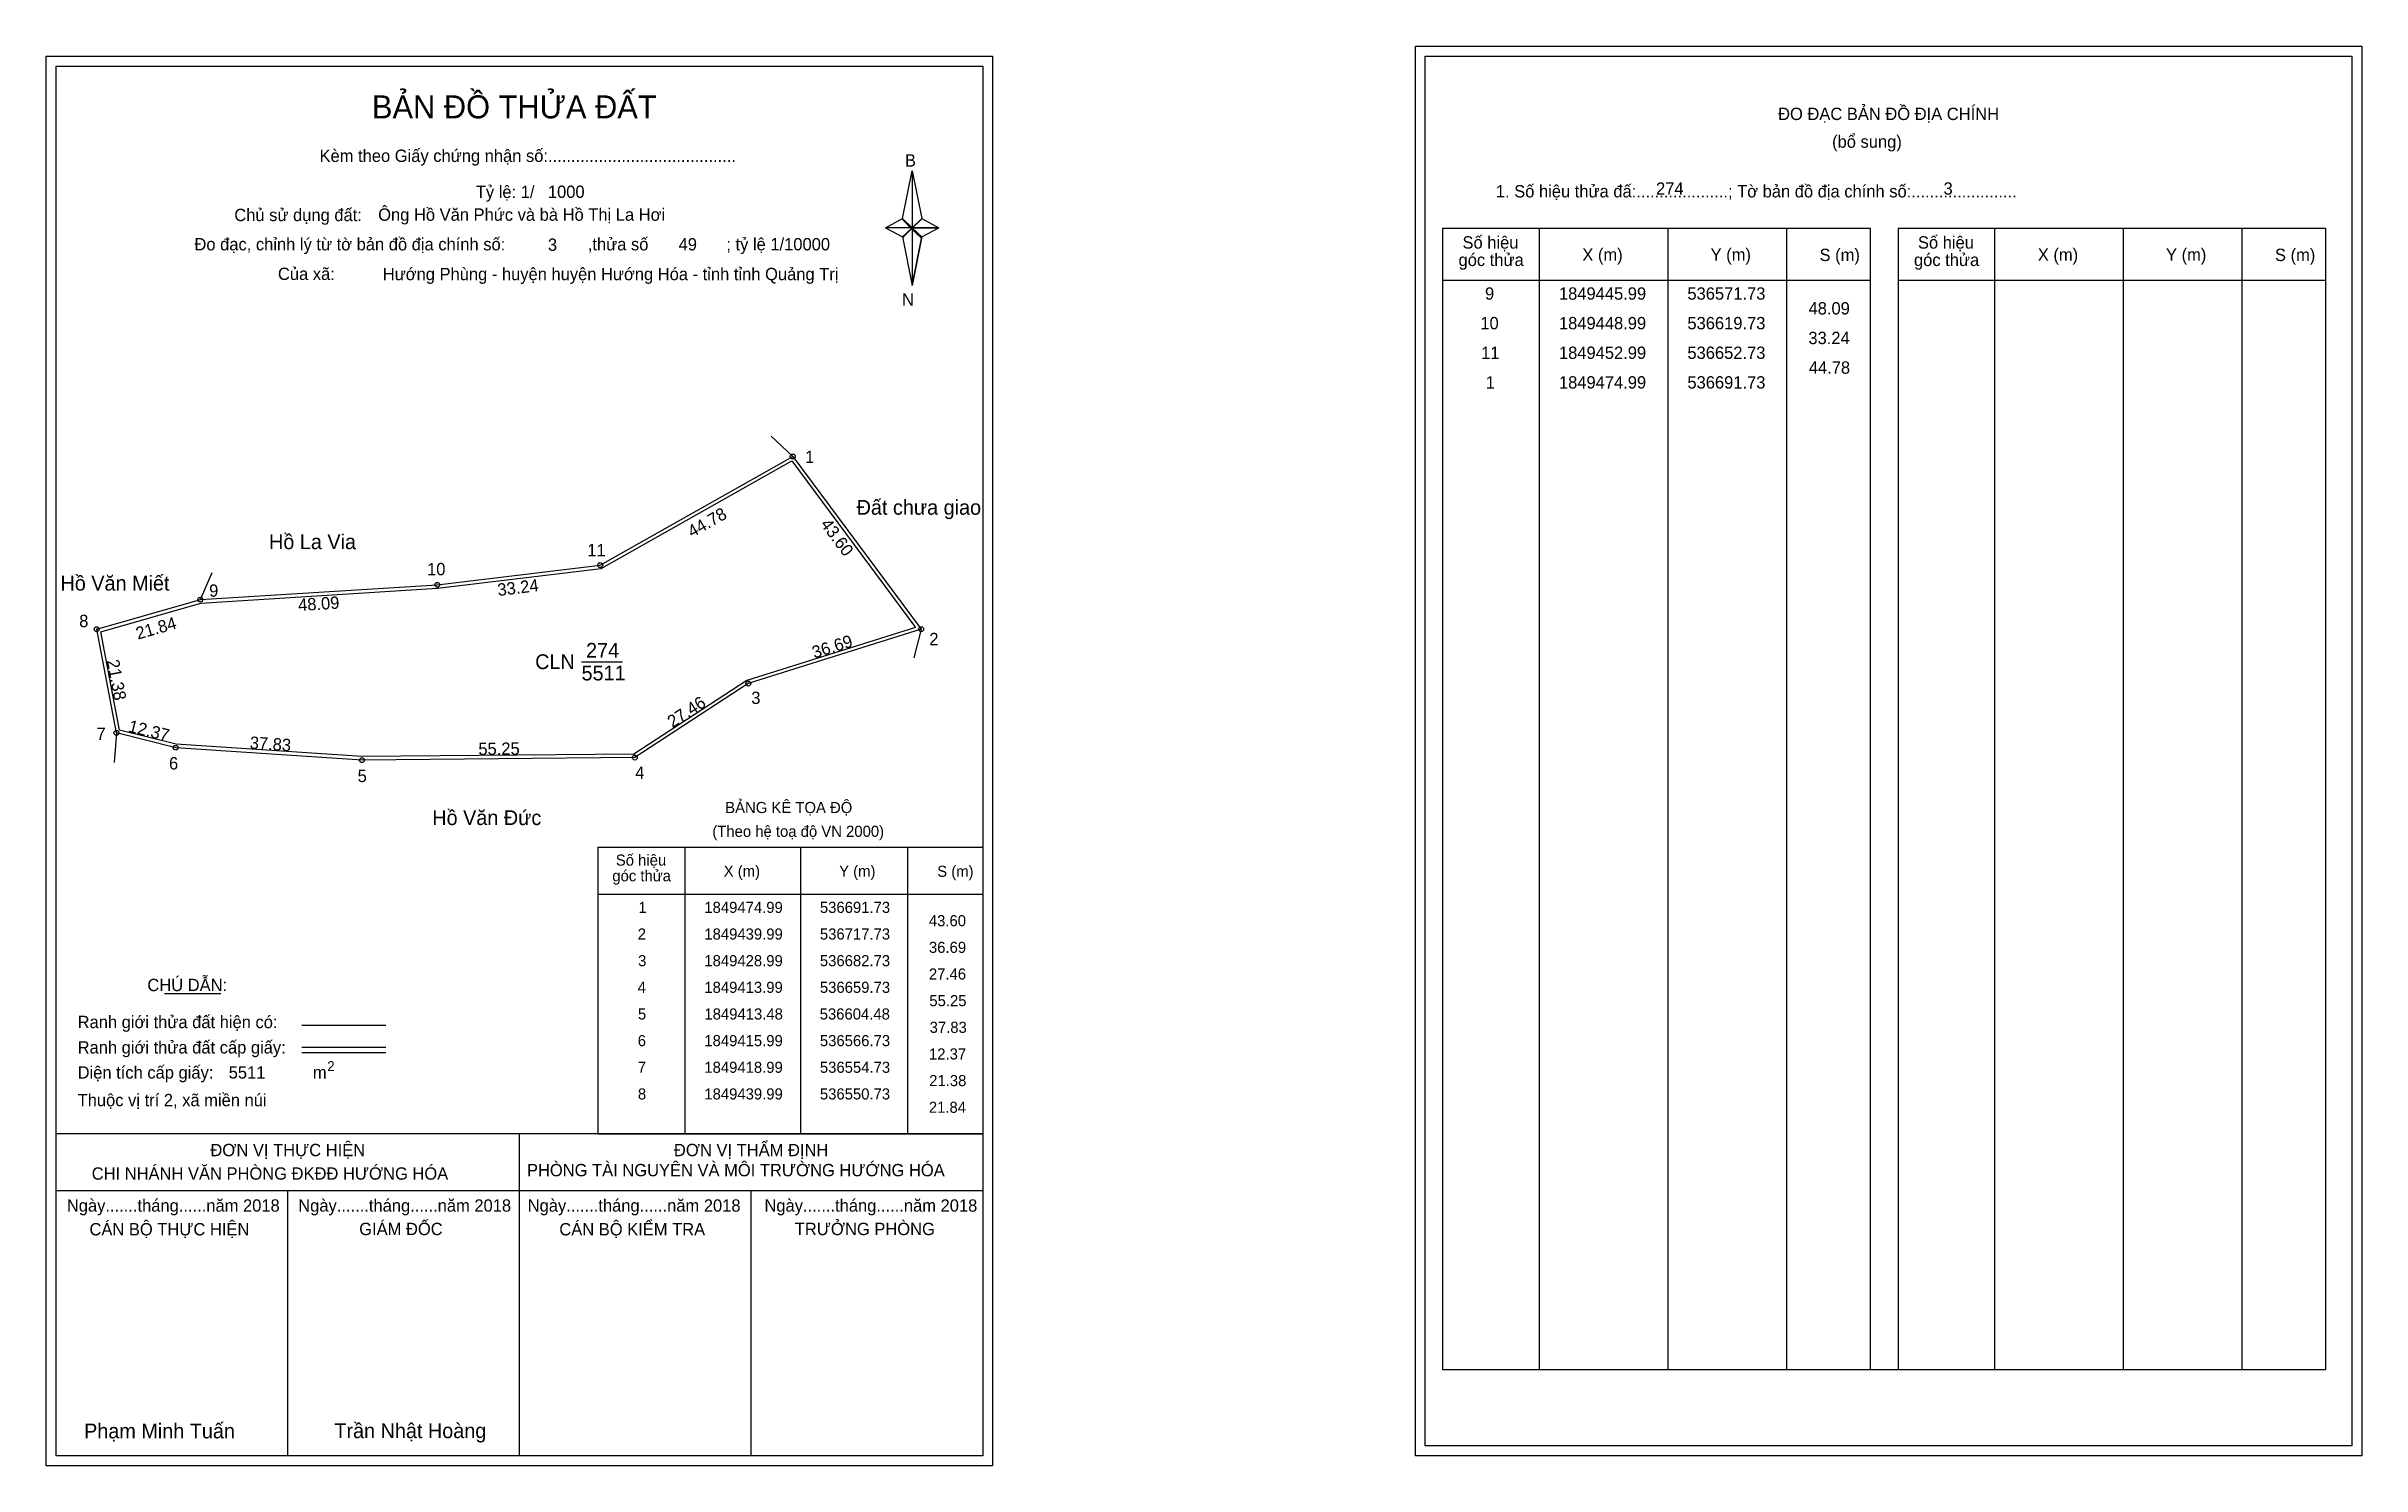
# Model space of a CAD drawing. Extents: x 536541 to 537010, y 1849271 to 1849558.
import ezdxf

# ---------------------------------------------------------------- set-up
doc = ezdxf.new("R2010")
doc.units = 0
for name, color, linetype in [('Level 1', 7, 'Continuous'), ('Level 10', 7, 'Continuous'), ('Level 11', 7, 'Continuous'), ('Level 13', 7, 'Continuous'), ('Level 27', 7, 'Continuous'), ('Level 3', 7, 'Continuous'), ('Level 36', 7, 'Continuous'), ('Level 49', 7, 'Continuous'), ('Level 53', 7, 'Continuous'), ('Level 55', 7, 'Continuous'), ('Level 6', 7, 'Continuous'), ('Level 63', 7, 'Continuous'), ('Level 9', 7, 'Continuous')]:
    doc.layers.add(name, color=color, linetype=linetype)

msp = doc.modelspace()

# ---------------------------------------------------------------- linework, layer by layer
at = {"layer": 'Level 1'}
for p, q in [((536819.85, 1849556.1), (536819.85, 1849556.1)), ((536542.53, 1849554.1), (536542.53, 1849554.1)), ((536713.95, 1849523.22), (536715.92, 1849532.86)), ((536713.95, 1849523.22), (536715.92, 1849532.86)), ((536715.92, 1849532.86), (536715.92, 1849521.33)), ((536715.92, 1849532.86), (536717.88, 1849523.22)), ((536715.92, 1849532.86), (536715.92, 1849521.33)), ((536710.5, 1849521.33), (536713.95, 1849523.22)), ((536713.95, 1849523.22), (536715.92, 1849521.33)), ((536715.92, 1849521.33), (536713.95, 1849523.22)), ((536715.77, 1849521.11), (536713.95, 1849523)), ((536717.74, 1849523), (536715.77, 1849521.11)), ((536715.77, 1849521.11), (536717.74, 1849523)), ((536717.88, 1849523.22), (536715.92, 1849521.33)), ((536715.92, 1849521.33), (536717.88, 1849523.22)), ((536717.88, 1849523.22), (536721.33, 1849521.33)), ((536710.5, 1849521.33), (536713.95, 1849519.49)), ((536715.92, 1849521.33), (536710.5, 1849521.33)), ((536715.92, 1849521.33), (536713.95, 1849519.49)), ((536713.95, 1849519.49), (536715.92, 1849521.33)), ((536715.77, 1849521.11), (536713.95, 1849519.27)), ((536713.95, 1849519.27), (536715.77, 1849521.11)), ((536713.95, 1849519.49), (536715.92, 1849509.63)), ((536717.74, 1849519.27), (536715.77, 1849521.11)), ((536715.92, 1849521.33), (536715.92, 1849509.63)), ((536715.92, 1849521.33), (536721.33, 1849521.33)), ((536715.92, 1849521.33), (536717.88, 1849519.49)), ((536721.33, 1849521.33), (536715.92, 1849521.33)), ((536715.92, 1849521.33), (536715.92, 1849509.63)), ((536717.88, 1849519.49), (536715.92, 1849521.33)), ((536717.88, 1849519.49), (536715.92, 1849509.63)), ((536715.92, 1849509.63), (536717.88, 1849519.49)), ((536717.88, 1849519.49), (536721.33, 1849521.33)), ((536823.38, 1849521.24), (536909.98, 1849521.24)), ((536842.97, 1849289.98), (536842.97, 1849521.24)), ((536869.04, 1849289.98), (536869.04, 1849521.24)), ((536893.02, 1849521.24), (536893.02, 1849289.98)), ((536909.98, 1849521.24), (536909.98, 1849289.98)), ((536915.64, 1849521.24), (537002.24, 1849521.24)), ((536935.23, 1849289.98), (536935.23, 1849521.24)), ((536961.3, 1849289.98), (536961.3, 1849521.24)), ((536985.27, 1849521.24), (536985.27, 1849289.98)), ((537002.24, 1849521.24), (537002.24, 1849289.98)), ((536823.38, 1849510.72), (536909.98, 1849510.72)), ((536915.64, 1849510.72), (537002.24, 1849510.72)), ((536652.28, 1849395.82), (536730.22, 1849395.82)), ((536669.91, 1849337.75), (536669.91, 1849395.82)), ((536693.38, 1849337.75), (536693.38, 1849395.82)), ((536714.95, 1849395.82), (536714.95, 1849337.75)), ((536652.28, 1849386.34), (536730.22, 1849386.34)), ((536564.44, 1849366.16), (536575.85, 1849366.16)), ((536592.31, 1849359.76), (536609.32, 1849359.76)), ((536592.31, 1849355.31), (536609.32, 1849355.31)), ((536592.31, 1849354.22), (536609.32, 1849354.22)), ((536649.35, 1849337.75), (536542.52, 1849337.75)), ((536730.22, 1849337.75), (536625.38, 1849337.75)), ((536636.37, 1849272.52), (536636.37, 1849337.75)), ((536652.28, 1849337.74), (536730.22, 1849337.74)), ((536730.22, 1849326.2), (536542.52, 1849326.2)), ((536589.45, 1849272.52), (536589.45, 1849326.2)), ((536683.3, 1849272.52), (536683.3, 1849326.2)), ((536823.38, 1849289.98), (537002.24, 1849289.98)), ((537007.55, 1849274.52), (537007.55, 1849274.52)), ((536730.22, 1849272.52), (536730.22, 1849272.52))]:
    msp.add_line(p, q, dxfattribs=at)
at = {"layer": 'Level 10'}
for p, q in [((536652.73, 1849452.99), (536691.73, 1849474.99)), ((536691.73, 1849474.99), (536717.73, 1849439.99)), ((536652.95, 1849452.31), (536691.54, 1849474.08)), ((536691.54, 1849474.08), (536716.58, 1849440.36)), ((536619.73, 1849448.99), (536652.73, 1849452.99)), ((536619.79, 1849448.29), (536652.95, 1849452.31)), ((536571.73, 1849445.99), (536619.73, 1849448.99)), ((536571.85, 1849445.3), (536619.79, 1849448.29)), ((536550.73, 1849439.99), (536571.73, 1849445.99)), ((536551.54, 1849439.49), (536571.85, 1849445.3)), ((536554.73, 1849418.99), (536550.73, 1849439.99)), ((536555.33, 1849419.56), (536551.54, 1849439.49)), ((536716.58, 1849440.36), (536682.43, 1849429.63)), ((536717.73, 1849439.99), (536682.73, 1849428.99)), ((536682.43, 1849429.63), (536659.52, 1849414.69)), ((536682.73, 1849428.99), (536659.73, 1849413.99)), ((536566.73, 1849415.99), (536554.73, 1849418.99)), ((536566.84, 1849416.68), (536555.33, 1849419.56)), ((536604.48, 1849413.48), (536566.73, 1849415.99)), ((536604.5, 1849414.18), (536566.84, 1849416.68)), ((536659.73, 1849413.99), (536604.48, 1849413.48)), ((536659.52, 1849414.69), (536604.5, 1849414.18))]:
    msp.add_line(p, q, dxfattribs=at)
at = {"layer": 'Level 11'}
for centre in [(536691.73, 1849474.99), (536691.73, 1849474.99), (536652.73, 1849452.99), (536619.73, 1849448.99), (536571.73, 1849445.99), (536550.73, 1849439.99), (536717.73, 1849439.99), (536682.73, 1849428.99), (536554.73, 1849418.99), (536566.73, 1849415.99), (536604.48, 1849413.48), (536659.73, 1849413.99)]:
    msp.add_circle(centre, 0.5, dxfattribs=at)
at = {"layer": 'Level 27'}
for p, q in [((536691.73, 1849474.99), (536687.39, 1849479.13)), ((536571.73, 1849445.99), (536574.13, 1849451.49)), ((536717.73, 1849439.99), (536716.23, 1849434.18)), ((536554.73, 1849418.99), (536554.25, 1849413.01))]:
    msp.add_line(p, q, dxfattribs=at)
at = {"layer": 'Level 3'}
for p, q in [((536823.38, 1849521.24), (536823.38, 1849289.98)), ((536915.64, 1849521.24), (536915.64, 1849289.98)), ((536652.28, 1849395.82), (536652.28, 1849337.75))]:
    msp.add_line(p, q, dxfattribs=at)
at = {"layer": 'Level 63'}
for p, q in [((536540.52, 1849556.1), (536732.22, 1849556.1)), ((536540.52, 1849270.52), (536540.52, 1849556.1)), ((536732.22, 1849556.1), (536732.22, 1849270.52)), ((536817.85, 1849558.1), (537009.55, 1849558.1)), ((536817.85, 1849272.52), (536817.85, 1849558.1)), ((536819.85, 1849556.1), (537007.55, 1849556.1)), ((536819.85, 1849274.52), (536819.85, 1849556.1)), ((537007.55, 1849556.1), (537007.55, 1849274.52)), ((537009.55, 1849558.1), (537009.55, 1849272.52)), ((536542.52, 1849554.1), (536730.22, 1849554.1)), ((536542.52, 1849272.52), (536542.52, 1849554.1)), ((536730.22, 1849554.1), (536730.22, 1849272.52)), ((537007.55, 1849274.52), (536819.85, 1849274.52)), ((536732.22, 1849270.52), (536540.52, 1849270.52)), ((536730.22, 1849272.52), (536542.52, 1849272.52)), ((537009.55, 1849272.52), (536817.85, 1849272.52))]:
    msp.add_line(p, q, dxfattribs=at)
at = {"layer": 'Level 9'}
msp.add_line((536648.94, 1849433.42), (536657.27, 1849433.42), dxfattribs=at)

# ---------------------------------------------------------------- texts
at = {"layer": 'Level 1'}
for s, height, p in [('BẢN ĐỒ THỬA ĐẤT', 4.6657, (536606.49, 1849543.5)), ('ĐO ĐẠC BẢN ĐỒ ĐỊA CHÍNH', 2.5, (536891.33, 1849543.16)), ('Kèm theo Giấy chứng nhận số:.........................................', 2.5, (536595.87, 1849534.67)), ('B', 2.5, (536714.46, 1849533.73)), ('(bổ sung)', 2.5, (536902.27, 1849537.54)), ('1. Số hiệu thửa đấ:....................; Tờ bản đồ địa chính số:.......................', 2.5, (536834.16, 1849527.48)), ('Chủ sử dụng đất:', 2.5, (536578.61, 1849522.68)), ('Đo đạc, chỉnh lý từ tờ bản đồ địa chính số:                  ,thửa số                 ; tỷ lệ 1/10000', 2.5, (536570.53, 1849516.75)), ('Số hiệu', 2.5, (536827.4, 1849517.11)), ('X (m)', 2.5, (536851.68, 1849514.64)), ('Y (m)', 2.5, (536877.66, 1849514.64)), ('S (m)', 2.5, (536899.73, 1849514.59)), ('Số hiệu', 2.5, (536919.66, 1849517.11)), ('X (m)', 2.5, (536943.94, 1849514.64)), ('Y (m)', 2.5, (536969.91, 1849514.64)), ('S (m)', 2.5, (536991.99, 1849514.59)), ('Của xã:', 2.5, (536587.45, 1849510.75)), ('góc thửa', 2.5, (536826.6, 1849513.58)), ('góc thửa', 2.5, (536918.86, 1849513.58)), ('N', 2.5, (536713.86, 1849505.56)), ('BẢNG KÊ TỌA ĐỘ', 2.25, (536678.05, 1849402.75)), ('(Theo hệ toạ độ VN 2000)', 2.25, (536675.44, 1849397.93)), ('góc thửa', 2.25, (536655.18, 1849388.92)), ('Số hiệu', 2.25, (536655.89, 1849392.1)), ('X (m)', 2.25, (536677.75, 1849389.87)), ('Y (m)', 2.25, (536701.13, 1849389.87)), ('S (m)', 2.25, (536721, 1849389.83)), ('CHÚ DẪN:', 2.5, (536561, 1849366.67)), ('Ranh giới thửa đất hiện có:', 2.5, (536546.87, 1849359.17)), ('Ranh giới thửa đất cấp giấy:', 2.5, (536546.87, 1849354.03)), ('Diện tích cấp giấy:', 2.5, (536546.87, 1849348.95)), ('m', 2.5, (536594.53, 1849348.97)), ('2', 2, (536597.43, 1849350.48)), ('Thuộc vị trí 2, xã miền núi', 2.5, (536546.87, 1849343.35)), ('ĐƠN VỊ THỰC HIỆN', 2.5, (536573.76, 1849333.23)), ('ĐƠN VỊ THẨM ĐỊNH', 2.5, (536667.66, 1849333.23)), ('CHI NHÁNH VĂN PHÒNG ĐKĐĐ HƯỚNG HÓA', 2.5, (536549.72, 1849328.47)), ('PHÒNG TÀI NGUYÊN VÀ MÔI TRƯỜNG HƯỚNG HÓA', 2.5, (536637.89, 1849329.16)), ('Ngày.......tháng......năm 2018', 2.5, (536544.69, 1849321.99)), ('CÁN BỘ THỰC HIỆN', 2.5, (536549.27, 1849317.18)), ('Ngày.......tháng......năm 2018', 2.5, (536591.56, 1849321.99)), ('GIÁM ĐỐC', 2.5, (536603.91, 1849317.24)), ('Ngày.......tháng......năm 2018', 2.5, (536638.04, 1849321.99)), ('CÁN BỘ KIỂM TRA', 2.5, (536644.45, 1849317.18)), ('Ngày.......tháng......năm 2018', 2.5, (536686, 1849321.99)), ('TRƯỞNG PHÒNG', 2.5, (536692.14, 1849317.24)), ('Phạm Minh Tuấn', 3, (536548.18, 1849276.06)), ('Trần Nhật Hoàng', 3, (536598.88, 1849276.11))]:
    msp.add_text(s, height=height, dxfattribs=at).set_placement(p)
at = {"layer": 'Level 11'}
msp.add_text('Tỷ lệ: 1/', height=2.5, dxfattribs=at).set_placement((536627.53, 1849527.36))
at = {"layer": 'Level 13'}
for s, p in [('CLN', (536639.55, 1849431.92)), ('274', (536649.86, 1849434.22)), ('5511', (536648.95, 1849429.62))]:
    msp.add_text(s, height=3, dxfattribs=at).set_placement(p)
at = {"layer": 'Level 36'}
for s, p in [('Đất chưa giao', (536704.67, 1849463.19)), ('Hồ La Via', (536585.64, 1849456.22)), ('Hồ Văn Miết', (536543.4, 1849447.83)), ('Hồ Văn Đức', (536618.71, 1849400.32))]:
    msp.add_text(s, height=3, dxfattribs=at).set_placement(p)
at = {"layer": 'Level 49'}
for s, rotation, p in [('44.78', 29.4275, (536671.34, 1849458.5)), ('43.60', 306.6071, (536697.22, 1849461.25)), ('33.24', 6.9112, (536632.07, 1849446.71)), ('21.84', 15.9454, (536559.07, 1849437.87)), ('48.09', 3.5763, (536591.61, 1849443.66)), ('36.69', 17.4472, (536696.1, 1849434.03)), ('21.38', 280.7843, (536552.76, 1849433.62)), ('27.46', 33.1113, (536667.37, 1849419.93)), ('12.37', 345.9638, (536556.97, 1849419.25)), ('37.83', 356.196, (536581.67, 1849415.8)), ('55.25', 0.5289, (536628.06, 1849414.5))]:
    msp.add_text(s, height=2.5, rotation=rotation, dxfattribs=at).set_placement(p)
at = {"layer": 'Level 53'}
for s, height, p in [('9', 2.5, (536831.96, 1849506.76)), ('1849445.99', 2.5, (536846.94, 1849506.76)), ('536571.73', 2.5, (536872.96, 1849506.76)), ('10', 2.5, (536831.02, 1849500.76)), ('1849448.99', 2.5, (536846.94, 1849500.76)), ('536619.73', 2.5, (536872.96, 1849500.76)), ('48.09', 2.5, (536897.5, 1849503.76)), ('33.24', 2.5, (536897.47, 1849497.76)), ('11', 2.5, (536831.18, 1849494.76)), ('1849452.99', 2.5, (536846.94, 1849494.76)), ('536652.73', 2.5, (536872.96, 1849494.76)), ('44.78', 2.5, (536897.55, 1849491.76)), ('1', 2.5, (536832.1, 1849488.76)), ('1849474.99', 2.5, (536846.94, 1849488.76)), ('536691.73', 2.5, (536872.96, 1849488.76)), ('1', 2.25, (536660.47, 1849382.52)), ('1849474.99', 2.25, (536673.82, 1849382.52)), ('536691.73', 2.25, (536697.23, 1849382.52)), ('43.60', 2.25, (536719.3, 1849379.82)), ('2', 2.25, (536660.33, 1849377.12)), ('1849439.99', 2.25, (536673.82, 1849377.12)), ('536717.73', 2.25, (536697.23, 1849377.12)), ('36.69', 2.25, (536719.32, 1849374.42)), ('3', 2.25, (536660.4, 1849371.72)), ('1849428.99', 2.25, (536673.82, 1849371.72)), ('536682.73', 2.25, (536697.23, 1849371.72)), ('4', 2.25, (536660.32, 1849366.32)), ('1849413.99', 2.25, (536673.82, 1849366.32)), ('536659.73', 2.25, (536697.23, 1849366.32)), ('27.46', 2.25, (536719.31, 1849369.02)), ('5', 2.25, (536660.37, 1849360.92)), ('1849413.48', 2.25, (536673.84, 1849360.92)), ('536604.48', 2.25, (536697.19, 1849360.92)), ('55.25', 2.25, (536719.4, 1849363.62)), ('6', 2.25, (536660.33, 1849355.52)), ('1849415.99', 2.25, (536673.82, 1849355.52)), ('536566.73', 2.25, (536697.23, 1849355.52)), ('37.83', 2.25, (536719.46, 1849358.22)), ('12.37', 2.25, (536719.33, 1849352.82)), ('7', 2.25, (536660.34, 1849350.12)), ('1849418.99', 2.25, (536673.82, 1849350.12)), ('536554.73', 2.25, (536697.23, 1849350.12)), ('21.38', 2.25, (536719.37, 1849347.42)), ('8', 2.25, (536660.36, 1849344.72)), ('1849439.99', 2.25, (536673.82, 1849344.72)), ('536550.73', 2.25, (536697.23, 1849344.72)), ('21.84', 2.25, (536719.3, 1849342.02))]:
    msp.add_text(s, height=height, dxfattribs=at).set_placement(p)
at = {"layer": 'Level 55'}
for s, height, p in [('1', 0.4, (536691.62, 1849474.99)), ('0', 0.11, (536691.69, 1849474.88)), ('0', 0.11, (536691.69, 1849474.88)), ('0', 0.11, (536691.69, 1849474.88)), ('11', 0.4, (536652.47, 1849452.99)), ('0', 0.11, (536652.69, 1849452.88)), ('10', 0.4, (536619.45, 1849448.99)), ('0', 0.11, (536619.69, 1849448.88)), ('9', 0.4, (536571.59, 1849445.99)), ('273', 0.11, (536571.61, 1849445.88)), ('0', 0.11, (536571.69, 1849445.88)), ('8', 0.4, (536550.6, 1849439.99)), ('273', 0.11, (536550.61, 1849439.88)), ('2', 0.4, (536717.59, 1849439.99)), ('275', 0.11, (536717.61, 1849439.88)), ('275', 0.11, (536717.61, 1849439.88)), ('0', 0.11, (536717.69, 1849439.88)), ('0', 0.11, (536717.69, 1849439.88)), ('275', 0.11, (536682.61, 1849428.88)), ('275', 0.11, (536682.61, 1849428.88)), ('3', 0.4, (536682.61, 1849428.99)), ('7', 0.4, (536554.6, 1849418.99)), ('275', 0.11, (536554.61, 1849418.88)), ('273', 0.11, (536554.61, 1849418.88)), ('275', 0.11, (536554.61, 1849418.88)), ('6', 0.4, (536566.59, 1849415.99)), ('275', 0.11, (536566.61, 1849415.88)), ('275', 0.11, (536566.61, 1849415.88)), ('4', 0.4, (536659.59, 1849413.99)), ('275', 0.11, (536659.61, 1849413.88)), ('275', 0.11, (536659.61, 1849413.88)), ('5', 0.4, (536604.35, 1849413.48)), ('275', 0.11, (536604.36, 1849413.37)), ('275', 0.11, (536604.36, 1849413.37))]:
    msp.add_text(s, height=height, dxfattribs=at).set_placement(p)
at = {"layer": 'Level 6'}
for s, p in [('1000', (536642.13, 1849527.38)), ('274', (536866.61, 1849528.02)), ('3', (536924.85, 1849528.04)), ('Ông Hồ Văn Phức và bà Hồ Thị La Hơi', (536607.75, 1849522.75)), ('3', (536642.13, 1849516.66)), ('49', (536668.61, 1849516.74)), (' Hướng Phùng - huyện huyện Hướng Hóa - tỉnh tỉnh Quảng Trị', (536607.76, 1849510.71)), ('5511', (536577.47, 1849348.95))]:
    msp.add_text(s, height=2.5, dxfattribs=at).set_placement(p)
at = {"layer": 'Level 9'}
for s, p in [('1', (536694.23, 1849473.66)), ('11', (536650.11, 1849454.78)), ('10', (536617.66, 1849450.93)), ('9', (536573.51, 1849446.58)), ('8', (536547.19, 1849440.42)), ('2', (536719.4, 1849436.76)), ('3', (536683.33, 1849424.85)), ('7', (536550.69, 1849417.57)), ('6', (536565.38, 1849411.58)), ('5', (536603.59, 1849409.03)), ('4', (536659.8, 1849409.68))]:
    msp.add_text(s, height=2.5, dxfattribs=at).set_placement(p)

doc.saveas('drawing.dxf')
